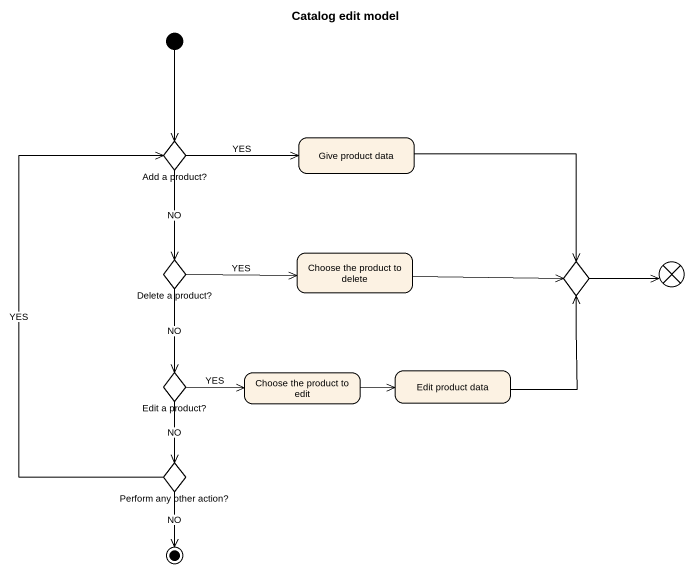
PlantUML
@startuml
title Catalog edit model
hide empty description
state "Add a product?" as Add_a_product <<choice>>
state "Give product data" as Give_product_data
state "Delete a product?" as Delete_a_product <<choice>>
state "Choose the product to delete" as Choose_the_product_to_delete
state choice1 <<choice>>
state flowfinal1 <<end>>
state "Edit a product?" as Edit_a_product <<choice>>
state "Choose the product to edit" as Choose_the_product_to_edit
state "Edit product data" as Edit_product_data
state "Perform any other action?" as Perform_any_other_action <<choice>>
[*] --> Add_a_product
Add_a_product -right-> Give_product_data : YES
Add_a_product --> Delete_a_product : NO
Give_product_data -right-> choice1
Delete_a_product -right-> Choose_the_product_to_delete : YES
Delete_a_product --> Edit_a_product : NO
Choose_the_product_to_delete -right-> choice1
choice1 -right-> flowfinal1
Edit_a_product -right-> Choose_the_product_to_edit : YES
Edit_a_product --> Perform_any_other_action : NO
Choose_the_product_to_edit -right-> Edit_product_data
Edit_product_data -up-> choice1
Perform_any_other_action -up-> Add_a_product : YES
Perform_any_other_action --> [*] : NO
@enduml
